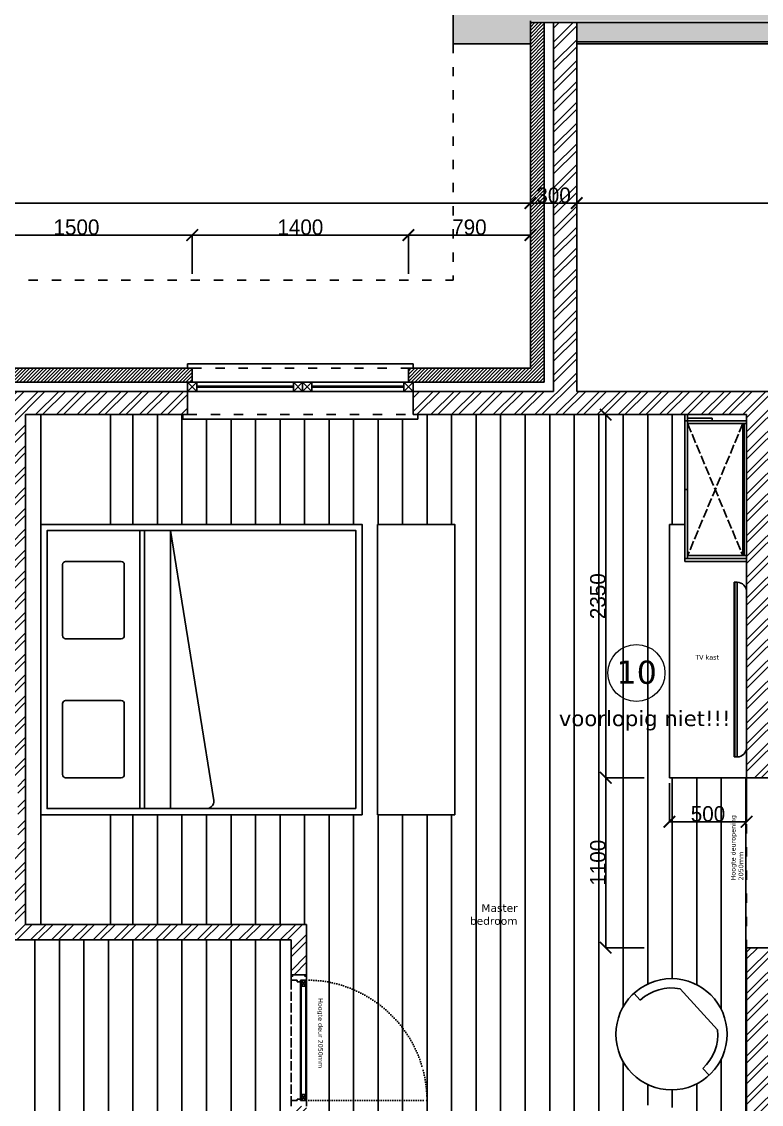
# Model space of a CAD drawing. Header units: millimetres. Extents: x -153917 to -31303, y -39726 to 31262.
# Drawn here: x -106925 to -102134, y -2829 to 4179 of the extents above; entities that cross this region are included whole.
import ezdxf

# ---------------------------------------------------------------- set-up
doc = ezdxf.new("R2010")
doc.units = ezdxf.units.MM
doc.header["$LTSCALE"] = 5
for name, pattern in [('ACAD_ISO02W100', [15, 12, -3]), ('ACAD_ISO03W100', [30, 12, -18]), ('ACAD_ISO07W100', [3, 0, -3])]:
    doc.linetypes.add(name, pattern=pattern)
for name, color, linetype in [('Bemating', 1, 'Continuous'), ('Deuren', 8, 'Continuous'), ('invulling muren', 252, 'Continuous'), ('Meubel', 8, 'Continuous'), ('Meubels', 8, 'Continuous'), ('muren', 7, 'Continuous'), ('ramen', 8, 'Continuous'), ('Tekst', 7, 'Continuous')]:
    doc.layers.add(name, color=color, linetype=linetype)
doc.layers.add('Nummering schrijnwerkerij', color=80, linetype='Continuous', lineweight=0)
doc.layers.add('verre', color=4, linetype='Continuous', lineweight=0)
doc.layers.add('parket', color=7, linetype='Continuous', true_color=0xe6d6b7)
doc.layers.add('TV', color=7, linetype='Continuous', true_color=0x4a7369)
doc.styles.add('Arial', font='txt.shx')
doc.styles.add('Geneva', font='')
doc.styles.get('Geneva').set_extended_font_data('Geneva')
doc.dimstyles.new('ISO-25', dxfattribs={"dimtxt": 100, "dimasz": 25, "dimexe": 1.25, "dimexo": 0.625, "dimtad": 1, "dimtxsty": 'Standard', "dimblk": 'ARCHTICK', "dimcen": 2.5, "dimse1": 1, "dimse2": 1, "dimadec": 0, "dimazin": 0, "dimtfac": 1, "dimtmove": 0, "dimatfit": 3, "dimfxl": 1, "dimarcsym": 0})
pattern_1 = [(45, (1e-10, -23136.5), (-67.35192, 67.35192), []), (45, (44.9, -23136.5), (-67.35192, 67.35192), [])]

# ---------------------------------------------------------------- blocks, each defined once
blk = doc.blocks.new('_ArchTick')
at = {"color": 0, "linetype": 'ByBlock', "const_width": 0.15}
blk.add_lwpolyline([(-0.5, -0.5), (0.5, 0.5)], dxfattribs=at)
blk = doc.blocks.new('*D383')
at = {"layer": 'Bemating', "color": 0, "lineweight": -2, "transparency": 16777216}
for p, q in [((-114929.6, -10738.3), (-114929.6, -10989.5)), ((-97729.6, -10738.3), (-97729.6, -10989.5)), ((-114929.6, -10988.3), (-97729.6, -10988.3))]:
    blk.add_line(p, q, dxfattribs=at)
at = {"layer": 'Defpoints', "color": 0, "transparency": 16777216}
for p in [(-114929.6, 501.3), (-97729.6, -2778.7), (-97729.6, -10988.3)]:
    blk.add_point(p, dxfattribs=at)
at = {"layer": 'Bemating', "color": 0, "lineweight": -2, "transparency": 16777216, "xscale": 75, "yscale": 75, "zscale": 75, "rotation": 180}
blk.add_blockref('_ArchTick', (-114929.6, -10988.3), dxfattribs=at)
at = {"layer": 'Bemating', "color": 0, "lineweight": -2, "transparency": 16777216, "xscale": 75, "yscale": 75, "zscale": 75}
blk.add_blockref('_ArchTick', (-97729.6, -10988.3), dxfattribs=at)
at = {"layer": 'Bemating', "color": 0, "transparency": 16777216, "insert": (-106329.6, -10937.6), "char_height": 100, "attachment_point": 5, "style": 'Geneva'}
blk.add_mtext('17200', dxfattribs=at)
blk = doc.blocks.new('*D388')
at = {"layer": 'Bemating', "color": 0, "lineweight": -2, "transparency": 16777216}
for p, q in [((-116032.7, 5135.3), (-116283.9, 5135.3)), ((-116282.7, 1935.3), (-116282.7, 5135.3)), ((-116032.7, 1935.3), (-116283.9, 1935.3))]:
    blk.add_line(p, q, dxfattribs=at)
at = {"layer": 'Defpoints', "color": 0, "transparency": 16777216}
for p in [(-116282.7, 5135.3), (-103629.6, 5135.3), (-114929.6, 1935.3)]:
    blk.add_point(p, dxfattribs=at)
at = {"layer": 'Bemating', "color": 0, "lineweight": -2, "transparency": 16777216, "xscale": 75, "yscale": 75, "zscale": 75}
for p, rotation in [((-116282.7, 5135.3), 90), ((-116282.7, 1935.3), 270)]:
    blk.add_blockref('_ArchTick', p, dxfattribs=dict(at, rotation=rotation))
at = {"layer": 'Bemating', "color": 0, "transparency": 16777216, "insert": (-116333.3, 3535.3), "char_height": 100, "attachment_point": 5, "rotation": 90, "style": 'Geneva'}
blk.add_mtext('3200', dxfattribs=at)
blk = doc.blocks.new('*D397')
at = {"layer": 'Bemating', "color": 0, "lineweight": -2, "transparency": 16777216}
for p, q in [((-114929.6, 2754.4), (-114929.6, 3005.7)), ((-114929.6, 3004.4), (-103629.6, 3004.4)), ((-103629.6, 2754.4), (-103629.6, 3005.7))]:
    blk.add_line(p, q, dxfattribs=at)
at = {"layer": 'Defpoints', "color": 0, "transparency": 16777216}
for p in [(-103629.6, 3004.4), (-114929.6, 1935.3), (-103629.6, 1935.3)]:
    blk.add_point(p, dxfattribs=at)
at = {"layer": 'Bemating', "color": 0, "lineweight": -2, "transparency": 16777216, "xscale": 75, "yscale": 75, "zscale": 75, "rotation": 180}
blk.add_blockref('_ArchTick', (-114929.6, 3004.4), dxfattribs=at)
at = {"layer": 'Bemating', "color": 0, "lineweight": -2, "transparency": 16777216, "xscale": 75, "yscale": 75, "zscale": 75}
blk.add_blockref('_ArchTick', (-103629.6, 3004.4), dxfattribs=at)
at = {"layer": 'Bemating', "color": 0, "transparency": 16777216, "insert": (-109279.6, 3055), "char_height": 100, "attachment_point": 5, "style": 'Geneva'}
blk.add_mtext('11300', dxfattribs=at)
blk = doc.blocks.new('*D414')
at = {"layer": 'Bemating', "color": 0, "lineweight": -2, "transparency": 16777216}
for p, q in [((-103629.6, 2754.4), (-103629.6, 3005.7)), ((-103629.6, 3004.4), (-103329.6, 3004.4)), ((-103329.6, 2754.4), (-103329.6, 3005.7))]:
    blk.add_line(p, q, dxfattribs=at)
at = {"layer": 'Defpoints', "color": 0, "transparency": 16777216}
for p in [(-103329.6, 3004.4), (-103629.6, 1935.3), (-103329.6, 1785.3)]:
    blk.add_point(p, dxfattribs=at)
at = {"layer": 'Bemating', "color": 0, "lineweight": -2, "transparency": 16777216, "xscale": 75, "yscale": 75, "zscale": 75, "rotation": 180}
blk.add_blockref('_ArchTick', (-103629.6, 3004.4), dxfattribs=at)
at = {"layer": 'Bemating', "color": 0, "lineweight": -2, "transparency": 16777216, "xscale": 75, "yscale": 75, "zscale": 75}
blk.add_blockref('_ArchTick', (-103329.6, 3004.4), dxfattribs=at)
at = {"layer": 'Bemating', "color": 0, "transparency": 16777216, "insert": (-103479.6, 3055), "char_height": 100, "attachment_point": 5, "style": 'Geneva'}
blk.add_mtext('300', dxfattribs=at)
blk = doc.blocks.new('*D415')
at = {"layer": 'Bemating', "color": 0, "lineweight": -2, "transparency": 16777216}
for p, q in [((-103329.6, 2754.4), (-103329.6, 3005.7)), ((-103329.6, 3004.4), (-98029.6, 3004.4)), ((-98029.6, 2754.4), (-98029.6, 3005.7))]:
    blk.add_line(p, q, dxfattribs=at)
at = {"layer": 'Defpoints', "color": 0, "transparency": 16777216}
for p in [(-98029.6, 3004.4), (-103329.6, 1785.3), (-98029.6, 1785.3)]:
    blk.add_point(p, dxfattribs=at)
at = {"layer": 'Bemating', "color": 0, "lineweight": -2, "transparency": 16777216, "xscale": 75, "yscale": 75, "zscale": 75, "rotation": 180}
blk.add_blockref('_ArchTick', (-103329.6, 3004.4), dxfattribs=at)
at = {"layer": 'Bemating', "color": 0, "lineweight": -2, "transparency": 16777216, "xscale": 75, "yscale": 75, "zscale": 75}
blk.add_blockref('_ArchTick', (-98029.6, 3004.4), dxfattribs=at)
at = {"layer": 'Bemating', "color": 0, "transparency": 16777216, "insert": (-100679.6, 3055), "char_height": 100, "attachment_point": 5, "style": 'Geneva'}
blk.add_mtext('5300', dxfattribs=at)
blk = doc.blocks.new('*D404')
at = {"layer": 'Bemating', "color": 0, "lineweight": -2, "transparency": 16777216}
for p, q in [((-107319.6, 2547.7), (-107319.6, 2799)), ((-107319.6, 2797.7), (-105819.6, 2797.7)), ((-105819.6, 2547.7), (-105819.6, 2799))]:
    blk.add_line(p, q, dxfattribs=at)
at = {"layer": 'Defpoints', "color": 0, "transparency": 16777216}
for p in [(-105819.6, 2797.7), (-107319.6, 1935.3), (-105819.6, 1935.3)]:
    blk.add_point(p, dxfattribs=at)
at = {"layer": 'Bemating', "color": 0, "lineweight": -2, "transparency": 16777216, "xscale": 75, "yscale": 75, "zscale": 75, "rotation": 180}
blk.add_blockref('_ArchTick', (-107319.6, 2797.7), dxfattribs=at)
at = {"layer": 'Bemating', "color": 0, "lineweight": -2, "transparency": 16777216, "xscale": 75, "yscale": 75, "zscale": 75}
blk.add_blockref('_ArchTick', (-105819.6, 2797.7), dxfattribs=at)
at = {"layer": 'Bemating', "color": 0, "transparency": 16777216, "insert": (-106569.6, 2848.3), "char_height": 100, "attachment_point": 5, "style": 'Geneva'}
blk.add_mtext('1500', dxfattribs=at)
blk = doc.blocks.new('*D405')
at = {"layer": 'Bemating', "color": 0, "lineweight": -2, "transparency": 16777216}
for p, q in [((-105819.6, 2547.7), (-105819.6, 2799)), ((-105819.6, 2797.7), (-104419.6, 2797.7)), ((-104419.6, 2547.7), (-104419.6, 2799))]:
    blk.add_line(p, q, dxfattribs=at)
at = {"layer": 'Defpoints', "color": 0, "transparency": 16777216}
for p in [(-104419.6, 2797.7), (-105819.6, 1935.3), (-104419.6, 1935.3)]:
    blk.add_point(p, dxfattribs=at)
at = {"layer": 'Bemating', "color": 0, "lineweight": -2, "transparency": 16777216, "xscale": 75, "yscale": 75, "zscale": 75, "rotation": 180}
blk.add_blockref('_ArchTick', (-105819.6, 2797.7), dxfattribs=at)
at = {"layer": 'Bemating', "color": 0, "lineweight": -2, "transparency": 16777216, "xscale": 75, "yscale": 75, "zscale": 75}
blk.add_blockref('_ArchTick', (-104419.6, 2797.7), dxfattribs=at)
at = {"layer": 'Bemating', "color": 0, "transparency": 16777216, "insert": (-105119.6, 2848.3), "char_height": 100, "attachment_point": 5, "style": 'Geneva'}
blk.add_mtext('1400', dxfattribs=at)
blk = doc.blocks.new('*D406')
at = {"layer": 'Bemating', "color": 0, "lineweight": -2, "transparency": 16777216}
for p, q in [((-104419.6, 2547.7), (-104419.6, 2799)), ((-104419.6, 2797.7), (-103629.6, 2797.7)), ((-103629.6, 2547.7), (-103629.6, 2799))]:
    blk.add_line(p, q, dxfattribs=at)
at = {"layer": 'Defpoints', "color": 0, "transparency": 16777216}
for p in [(-103629.6, 2797.7), (-104419.6, 1935.3), (-103629.6, 1935.3)]:
    blk.add_point(p, dxfattribs=at)
at = {"layer": 'Bemating', "color": 0, "lineweight": -2, "transparency": 16777216, "xscale": 75, "yscale": 75, "zscale": 75, "rotation": 180}
blk.add_blockref('_ArchTick', (-104419.6, 2797.7), dxfattribs=at)
at = {"layer": 'Bemating', "color": 0, "lineweight": -2, "transparency": 16777216, "xscale": 75, "yscale": 75, "zscale": 75}
blk.add_blockref('_ArchTick', (-103629.6, 2797.7), dxfattribs=at)
at = {"layer": 'Bemating', "color": 0, "transparency": 16777216, "insert": (-104024.6, 2848.3), "char_height": 100, "attachment_point": 5, "style": 'Geneva'}
blk.add_mtext('790', dxfattribs=at)
blk = doc.blocks.new('armzetel')
at = {"layer": 'Meubels'}
for p, q in [((125.5, 272.5), (104.5, 227.1)), ((244.4, 52.6), (118.9, -219.9)), ((-104.5, -227.1), (-125.5, -272.5))]:
    blk.add_line(p, q, dxfattribs=at)
blk.add_circle((0, 0), 300, dxfattribs=at)
for start, end in [(12.15089, 65.28099), (245.28099, 298.41109)]:
    blk.add_arc((0, 0), 250, start, end, dxfattribs=at)
blk = doc.blocks.new('*D584')
at = {"layer": 'Bemating', "color": 0, "lineweight": -2, "transparency": 16777216}
for p, q in [((-102891.9, 1635.3), (-103143.1, 1635.3)), ((-103141.9, 1635.3), (-103141.9, -714.7)), ((-102891.9, -714.7), (-103143.1, -714.7))]:
    blk.add_line(p, q, dxfattribs=at)
at = {"layer": 'Defpoints', "color": 0, "transparency": 16777216}
for p in [(-102229.6, 1635.3), (-103141.9, -714.7), (-102229.6, -714.7)]:
    blk.add_point(p, dxfattribs=at)
at = {"layer": 'Bemating', "color": 0, "lineweight": -2, "transparency": 16777216, "xscale": 75, "yscale": 75, "zscale": 75}
for p, rotation in [((-103141.9, 1635.3), 90), ((-103141.9, -714.7), 270)]:
    blk.add_blockref('_ArchTick', p, dxfattribs=dict(at, rotation=rotation))
at = {"layer": 'Bemating', "color": 0, "transparency": 16777216, "insert": (-103192.5, 460.3), "char_height": 100, "attachment_point": 5, "rotation": 90, "style": 'Geneva'}
blk.add_mtext('2350', dxfattribs=at)
blk = doc.blocks.new('*D585')
at = {"layer": 'Bemating', "color": 0, "lineweight": -2, "transparency": 16777216}
for p, q in [((-102729.6, -749.8), (-102729.6, -1001.1)), ((-102229.6, -749.8), (-102229.6, -1001.1)), ((-102729.6, -999.8), (-102229.6, -999.8))]:
    blk.add_line(p, q, dxfattribs=at)
at = {"layer": 'Defpoints', "color": 0, "transparency": 16777216}
for p in [(-102729.6, -714.7), (-102229.6, -714.7), (-102229.6, -999.8)]:
    blk.add_point(p, dxfattribs=at)
at = {"layer": 'Bemating', "color": 0, "lineweight": -2, "transparency": 16777216, "xscale": 75, "yscale": 75, "zscale": 75, "rotation": 180}
blk.add_blockref('_ArchTick', (-102729.6, -999.8), dxfattribs=at)
at = {"layer": 'Bemating', "color": 0, "lineweight": -2, "transparency": 16777216, "xscale": 75, "yscale": 75, "zscale": 75}
blk.add_blockref('_ArchTick', (-102229.6, -999.8), dxfattribs=at)
at = {"layer": 'Bemating', "color": 0, "transparency": 16777216, "insert": (-102479.6, -949.2), "char_height": 100, "attachment_point": 5, "style": 'Geneva'}
blk.add_mtext('500', dxfattribs=at)
blk = doc.blocks.new('*D586')
at = {"layer": 'Bemating', "color": 0, "lineweight": -2, "transparency": 16777216}
for p, q in [((-102891.9, -714.7), (-103143.1, -714.7)), ((-103141.9, -714.7), (-103141.9, -1814.7)), ((-102891.9, -1814.7), (-103143.1, -1814.7))]:
    blk.add_line(p, q, dxfattribs=at)
at = {"layer": 'Defpoints', "color": 0, "transparency": 16777216}
for p in [(-102229.6, -714.7), (-103141.9, -1814.7), (-102229.6, -1814.7)]:
    blk.add_point(p, dxfattribs=at)
at = {"layer": 'Bemating', "color": 0, "lineweight": -2, "transparency": 16777216, "xscale": 75, "yscale": 75, "zscale": 75}
for p, rotation in [((-103141.9, -714.7), 90), ((-103141.9, -1814.7), 270)]:
    blk.add_blockref('_ArchTick', p, dxfattribs=dict(at, rotation=rotation))
at = {"layer": 'Bemating', "color": 0, "transparency": 16777216, "insert": (-103192.5, -1264.7), "char_height": 100, "attachment_point": 5, "rotation": 90, "style": 'Geneva'}
blk.add_mtext('1100', dxfattribs=at)

msp = doc.modelspace()

# ---------------------------------------------------------------- hatches: boundary and pattern name
at = {"layer": 'invulling muren', "transparency": 33554477}
h = msp.add_hatch(color=256, dxfattribs=at)
h.dxf.hatch_style = 1
h.paths.add_polyline_path([(-101779.643, 5635.315), (-104129.643, 5635.315), (-104129.643, 4035.315), (-103629.643, 4035.315), (-103629.643, 4185.315), (-103629.643, 5135.315), (-101279.643, 5135.315)])
h.paths.add_polyline_path([(-100679.643, 5635.315), (-101779.643, 5635.315), (-101279.643, 5135.315), (-100679.643, 5135.315)])
h.paths.add_polyline_path([(-99579.643, 5635.315), (-100679.643, 5635.315), (-100679.643, 5135.315), (-100079.643, 5135.315)])
h.paths.add_polyline_path([(-101279.643, 5135.315), (-103629.643, 5135.315), (-103629.643, 4185.315), (-103329.643, 4185.315), (-103329.643, 4835.315), (-100979.643, 4835.315)])
h.paths.add_polyline_path([(-98029.643, 4835.315), (-100379.643, 4835.315), (-100679.643, 4535.315), (-100979.643, 4835.315), (-103329.643, 4835.315), (-103329.643, 4185.315), (-98029.643, 4185.315)])
h.paths.add_polyline_path([(-100679.643, 5135.315), (-101279.643, 5135.315), (-100979.643, 4835.315), (-100679.643, 4835.315)])
h.paths.add_polyline_path([(-100079.643, 5135.315), (-100679.643, 5135.315), (-100679.643, 4835.315), (-100379.643, 4835.315)])
h.paths.add_polyline_path([(-97729.643, 5135.315), (-100079.643, 5135.315), (-100379.643, 4835.315), (-98029.643, 4835.315), (-98029.643, 4185.315), (-97729.643, 4185.315)])
h.paths.add_polyline_path([(-100379.643, 4835.315), (-100679.643, 4835.315), (-100679.643, 4535.315)], flags=17)
h.paths.add_polyline_path([(-100679.643, 4835.315), (-100979.643, 4835.315), (-100679.643, 4535.315)], flags=17)
h.paths.add_polyline_path([(-97229.643, 5635.315), (-99579.643, 5635.315), (-100079.643, 5135.315), (-97729.643, 5135.315), (-97729.643, 4185.315), (-97729.643, 4035.315), (-97229.643, 4035.315)])
at = {"layer": 'invulling muren'}
h = msp.add_hatch(dxfattribs=at)
h.set_pattern_fill('ANSI31', color=256, scale=5)
h.set_pattern_definition([(45, (1e-10, -23136.502), (-11.2253202, 11.2253202), [])])
h.paths.add_polyline_path([(-103539.643, 4172.815), (-103629.643, 4172.815), (-103629.643, 1935.315), (-104419.643, 1935.315), (-104419.643, 1845.315), (-104389.643, 1845.315), (-103539.643, 1845.315)])
h.paths.add_polyline_path([(-105819.643, 1845.315), (-105819.643, 1935.315), (-105849.643, 1935.315), (-107319.643, 1935.315), (-107319.643, 1845.315), (-107289.643, 1845.315)])
h.paths.add_polyline_path([(-108719.643, 1845.315), (-108719.643, 1935.315), (-108749.643, 1935.315), (-111529.643, 1935.315), (-111529.643, 1845.315)])
h.paths.add_polyline_path([(-114929.643, 1935.315), (-114929.643, 651.315), (-114929.643, 501.315), (-114929.643, -464.685), (-114839.643, -464.685), (-114839.643, -434.685), (-114839.643, 651.315), (-114839.643, 1845.315), (-112929.643, 1845.315), (-112929.643, 1935.315), (-112959.643, 1935.315)])
h.paths.add_polyline_path([(-114839.643, -1464.685), (-114929.643, -1464.685), (-114929.643, -3674.685), (-114839.643, -3674.685), (-114839.643, -3644.685)])
h.paths.add_polyline_path([(-114929.643, -7064.685), (-113829.643, -7064.685), (-113829.643, -6974.685), (-113859.643, -6974.685), (-114839.643, -6974.685), (-114839.643, -4674.685), (-114929.643, -4674.685)])
h.paths.add_polyline_path([(-112429.643, -6974.685), (-112429.643, -7064.685), (-112399.643, -7064.685), (-111729.643, -7064.685), (-111729.643, -6974.685)])
h.paths.add_polyline_path([(-108829.643, -7764.685), (-108739.643, -7764.685), (-108739.643, -7734.685), (-108739.643, -6974.685), (-110329.643, -6974.685), (-110329.643, -7064.685), (-108829.643, -7064.685)])
h.paths.add_polyline_path([(-108739.643, -9774.685), (-108739.643, -9164.685), (-108829.643, -9164.685), (-108829.643, -9194.685), (-108829.643, -9864.685), (-108029.643, -9864.685), (-108029.643, -9774.685), (-108059.643, -9774.685)])
h.paths.add_polyline_path([(-104529.643, -9864.685), (-104529.643, -9774.685), (-104559.643, -9774.685), (-106629.643, -9774.685), (-106629.643, -9864.685), (-106599.643, -9864.685)])
h.paths.add_polyline_path([(-101929.643, -9864.685), (-101929.643, -9164.685), (-102019.643, -9164.685), (-102019.643, -9194.685), (-102019.643, -9774.685), (-103129.643, -9774.685), (-103129.643, -9864.685)])
h.paths.add_polyline_path([(-101929.643, -6474.685), (-102019.643, -6474.685), (-102019.643, -7764.685), (-101929.643, -7764.685), (-101929.643, -7734.685)])
h.paths.add_polyline_path([(-97729.643, 4172.815), (-97819.643, 4172.815), (-97819.643, -764.685), (-97729.643, -764.685), (-97729.643, 651.315)])
h.paths.add_polyline_path([(-97819.643, -5602.185), (-97729.643, -5602.185), (-97729.643, -5464.685), (-97729.643, -2928.685), (-97729.643, -1764.685), (-97819.643, -1764.685), (-97819.643, -1794.685)])
h = msp.add_hatch(dxfattribs=at)
h.set_pattern_fill('ANSI32', color=256, scale=10)
h.set_pattern_definition(pattern_1)
h.paths.add_polyline_path([(-98029.643, 1785.315), (-103329.643, 1785.315), (-103329.643, 4172.815), (-103479.643, 4172.815), (-103479.643, 1785.315), (-104389.643, 1785.315), (-104389.643, 1635.315), (-104359.643, 1635.315), (-103329.643, 1635.315), (-102229.643, 1635.315), (-102229.643, -714.685), (-101929.643, -714.685), (-101929.643, 1635.315), (-98029.643, 1635.315), (-98029.643, 651.315), (-98029.643, -734.685), (-97879.643, -734.685), (-97879.643, 4172.815), (-98029.643, 4172.815)])
h.paths.add_polyline_path([(-102229.643, -4384.685), (-103159.643, -4384.685), (-103159.643, -4394.685), (-103159.643, -4484.685), (-102229.643, -4484.685), (-102229.643, -4673.685), (-102229.643, -4784.685), (-102229.643, -5676.685), (-102229.643, -7734.685), (-102079.643, -7734.685), (-102079.643, -6414.685), (-102019.643, -6414.685), (-101929.643, -6414.685), (-101929.643, -5676.685), (-101929.643, -2778.685), (-101929.643, -2624.685), (-98029.643, -2624.685), (-98029.643, -2928.685), (-98029.643, -5602.185), (-97879.643, -5602.185), (-97879.643, -1794.685), (-98029.643, -1794.685), (-98029.643, -1824.685), (-98029.643, -2524.685), (-101929.643, -2524.685), (-101929.643, -1814.685), (-102229.643, -1814.685)])
h.paths.add_polyline_path([(-108529.643, -9564.685), (-108529.643, -9194.685), (-108679.643, -9194.685), (-108679.643, -9714.685), (-108059.643, -9714.685), (-108059.643, -9564.685), (-108089.643, -9564.685)])
h.paths.add_polyline_path([(-105079.643, -9564.685), (-105079.643, -4484.685), (-104009.643, -4484.685), (-104009.643, -4474.685), (-104009.643, -4384.685), (-105079.643, -4384.685), (-105079.643, -2839.685), (-105089.643, -2839.685), (-105179.643, -2839.685), (-105179.643, -3064.685), (-105279.643, -3064.685), (-105279.643, -3074.685), (-105279.643, -3214.685), (-105229.643, -3214.685), (-105229.643, -9564.685), (-106599.643, -9564.685), (-106599.643, -9714.685), (-104559.643, -9714.685), (-104559.643, -9564.685), (-104589.643, -9564.685)])
h.paths.add_polyline_path([(-102229.643, -9564.685), (-103099.643, -9564.685), (-103099.643, -9714.685), (-102079.643, -9714.685), (-102079.643, -9194.685), (-102229.643, -9194.685), (-102229.643, -9224.685)])
h = msp.add_hatch(dxfattribs=at)
h.set_pattern_fill('HONEY', color=256, scale=10)
h.set_pattern_definition([(0, (1e-10, -23136.502), (47.625, 27.4963064), [31.75, -63.5]), (120, (1e-10, -23136.502), (-47.625, 27.4963066), [31.75, -63.5]), (60, (1e-10, -23136.502), (1e-07, 54.992613), [-63.5, 31.75])])
h.paths.add_polyline_path([(-98029.643, 4047.815), (-98029.643, 4172.815), (-103329.643, 4172.815), (-103329.643, 4047.815)])
h = msp.add_hatch(dxfattribs=at)
h.set_pattern_fill('ANSI32', color=256, scale=10)
h.set_pattern_definition(pattern_1)
h.paths.add_polyline_path([(-112959.643, 1785.315), (-114629.643, 1785.315), (-114779.643, 1785.315), (-114779.643, 651.315), (-114779.643, -434.685), (-114629.643, -434.685), (-114629.643, -404.685), (-114629.643, 651.315), (-114629.643, 1635.315), (-112959.643, 1635.315)])
h.paths.add_polyline_path([(-111229.643, -1764.685), (-111179.643, -1764.685), (-111179.643, -1754.685), (-111179.643, -1664.685), (-111329.643, -1664.685), (-111329.643, -2364.685), (-114629.643, -2364.685), (-114629.643, -1524.685), (-114629.643, -1494.685), (-114779.643, -1494.685), (-114779.643, -3644.685), (-114629.643, -3644.685), (-114629.643, -2464.685), (-111329.643, -2464.685), (-111329.643, -3064.685), (-111329.643, -3164.685), (-111179.643, -3164.685), (-111179.643, -3154.685), (-111179.643, -3064.685), (-111229.643, -3064.685), (-111229.643, -2464.685)])
h.paths.add_polyline_path([(-113859.643, -6764.685), (-113889.643, -6764.685), (-114629.643, -6764.685), (-114629.643, -5676.685), (-114629.643, -4704.685), (-114779.643, -4704.685), (-114779.643, -6914.685), (-113859.643, -6914.685)])
h.paths.add_polyline_path([(-111759.643, -6764.685), (-112399.643, -6764.685), (-112399.643, -6914.685), (-111759.643, -6914.685)])
h.paths.add_polyline_path([(-108529.643, -6764.685), (-108529.643, -5634.685), (-108679.643, -5634.685), (-108679.643, -5644.685), (-108679.643, -5734.685), (-108629.643, -5734.685), (-108629.643, -6764.685), (-109679.643, -6764.685), (-109679.643, -5734.685), (-109479.643, -5734.685), (-109479.643, -5724.685), (-109479.643, -5634.685), (-109679.643, -5634.685), (-109679.643, -3214.685), (-106779.643, -3214.685), (-106179.643, -3214.685), (-106179.643, -3204.685), (-106179.643, -3064.685), (-109829.643, -3064.685), (-110329.643, -3064.685), (-110329.643, -3074.685), (-110329.643, -3164.685), (-109829.643, -3164.685), (-109829.643, -6764.685), (-110299.643, -6764.685), (-110299.643, -6914.685), (-108679.643, -6914.685), (-108679.643, -7734.685), (-108529.643, -7734.685), (-108529.643, -7704.685)])
h.paths.add_polyline_path([(-106999.643, -714.685), (-106949.643, -714.685), (-106949.643, -1214.685), (-106999.643, -1214.685), (-106999.643, -1664.685), (-107049.643, -1664.685), (-107049.643, -1674.685), (-107049.643, -1764.685), (-105179.643, -1764.685), (-105179.643, -1989.685), (-105169.643, -1989.685), (-105079.643, -1989.685), (-105079.643, -1664.685), (-106899.643, -1664.685), (-106899.643, 1635.315), (-105849.643, 1635.315), (-105849.643, 1785.315), (-107289.643, 1785.315), (-107289.643, 1635.315), (-107259.643, 1635.315), (-106999.643, 1635.315)])
at = {"layer": 'parket'}
h = msp.add_hatch(dxfattribs=at)
h.set_pattern_fill('LINE', color=256, scale=50, angle=90)
h.paths.add_polyline_path([(-102629.643, 1635.315), (-102729.643, 1635.315), (-103329.643, 1635.315), (-104359.643, 1635.315), (-104359.643, 1605.315), (-105879.643, 1605.315), (-105879.643, 1635.315), (-106349.643, 1635.315), (-106349.643, 925.315), (-104719.643, 925.315), (-104719.643, -954.685), (-106349.643, -954.685), (-106349.643, -1664.685), (-105079.643, -1664.685), (-105079.643, -1989.685), (-105079.643, -1999.685), (-105079.643, -2024.685, -0.41421356), (-104299.643, -2804.685), (-105079.643, -2804.685), (-105079.643, -2839.685), (-105079.643, -3064.685), (-103332.674, -3064.685, -0.44024961), (-103033.105, -2921.807, -0.59671455), (-102524.763, -3064.685), (-102229.643, -3064.685), (-102229.643, -1814.685), (-102229.643, -714.685), (-102729.643, -714.685), (-102729.643, 925.315), (-102629.643, 925.315)])
h.paths.add_polyline_path([(-104619.643, 925.315), (-104119.643, 925.315), (-104119.643, -954.685), (-104619.643, -954.685)], flags=0)
h.paths.add_polyline_path([(-102355.605, -2375.015, -1), (-103075.605, -2375.015, -1)], flags=0)
h.paths.add_polyline_path([(-103332.674, -3064.685), (-105079.643, -3064.685), (-105079.643, -3214.685), (-103326.092, -3214.685, -0.09630231), (-103342.48, -3130.387, -0.07421812)])
h.paths.add_polyline_path([(-102229.643, -3064.685), (-102524.763, -3064.685, -0.12708391), (-102529.567, -3214.685), (-102229.643, -3214.685)])
h.paths.add_polyline_path([(-102229.643, -3214.685), (-102529.567, -3214.685, -0.57521123), (-103033.105, -3338.968, -0.41432246), (-103326.092, -3214.685), (-105079.643, -3214.685), (-105079.643, -3934.685), (-104727.089, -3934.685, -2.19747734), (-104425.492, -3934.685), (-104209.643, -3934.685, -0.41421356), (-104009.643, -4134.685), (-104009.643, -4384.685), (-103999.643, -4384.685), (-103974.643, -4384.685), (-103194.643, -4384.685), (-103159.643, -4384.685), (-102229.643, -4384.685)])
h.paths.add_polyline_path([(-102355.605, -3885.76, -1), (-103075.605, -3885.76, -1)], flags=16)
h.paths.add_polyline_path([(-104119.643, 925.315), (-104119.643, -954.685), (-104619.643, -954.685), (-104619.643, 925.315)], flags=16)
h.paths.add_polyline_path([(-102355.605, -2375.015, -1), (-103075.605, -2375.015, -1)], flags=16)
h.paths.add_polyline_path([(-105079.643, -2024.685), (-105079.643, -2804.685), (-104299.643, -2804.685, 0.41421356)], flags=17)
h.paths.add_polyline_path([(-103194.643, -4384.685), (-103974.643, -4384.685), (-103974.643, -4424.685), (-103964.643, -4424.685), (-103964.643, -4444.685), (-103204.643, -4444.685), (-103204.643, -4424.685), (-103194.643, -4424.685)])
h.paths.add_polyline_path([(-101919.643, -714.685), (-101919.643, -604.685), (-101879.643, -604.685), (-101879.643, -714.685), (-101879.643, -1814.685), (-101879.643, -1924.685), (-101829.643, -1924.685), (-101829.643, -714.685), (-101869.643, -714.685), (-101869.643, 385.315), (-101869.643, 585.315), (-101929.643, 585.315), (-101929.643, -714.685), (-102229.643, -714.685), (-102229.643, -1814.685), (-101929.643, -1814.685), (-101929.643, -1924.685), (-101919.643, -1924.685), (-101919.643, -1814.685)])
h.paths.add_polyline_path([(-98059.643, -734.685), (-98059.643, -714.685), (-98629.643, -714.685), (-98629.643, 1035.315), (-101269.643, 1035.315), (-101269.643, -714.685), (-101829.643, -714.685), (-101829.643, -1924.685), (-98029.643, -1924.685), (-98029.643, -1824.685), (-98059.643, -1824.685)])
h.paths.add_polyline_path([(-101744.418, -1115.574), (-101764.384, -1192.256), (-101784.351, -1115.574), (-101764.384, -1141.019)], flags=16)
h.paths.add_polyline_path([(-103339.314, -3592.76), (-103063.441, -3592.76), (-103063.441, -3484.18), (-103339.314, -3484.18)], flags=24)
h.paths.add_polyline_path([(-104025.967, -1695.607), (-103694.586, -1695.607), (-103694.586, -1501.444), (-104025.967, -1501.444)], flags=24)
h.paths.add_polyline_path([(-102233.163, -1390.743), (-102233.163, -954.997), (-102348.935, -954.997), (-102348.935, -1390.743)], flags=24)
h = msp.add_hatch(dxfattribs=at)
h.set_pattern_fill('LINE', color=256, scale=50, angle=90)
h.paths.add_polyline_path([(-109829.643, -1764.685), (-110329.643, -1764.685), (-110339.643, -1764.685), (-110364.643, -1764.685), (-111144.643, -1764.685), (-111179.643, -1764.685), (-111229.643, -1764.685), (-111229.643, -2464.685), (-111229.643, -3064.685), (-111179.643, -3064.685), (-111169.643, -3064.685), (-111144.643, -3064.685), (-110364.643, -3064.685), (-110329.643, -3064.685), (-109829.643, -3064.685)])
h.paths.add_polyline_path([(-109679.643, -1764.685), (-109829.643, -1764.685), (-109829.643, -3064.685), (-109679.643, -3064.685)])
h.paths.add_polyline_path([(-109144.643, -1764.685), (-109179.643, -1764.685), (-109679.643, -1764.685), (-109679.643, -3064.685), (-106179.643, -3064.685), (-106169.643, -3064.685), (-106144.643, -3064.685), (-106144.643, -3154.685), (-106134.643, -3154.685), (-106134.643, -3174.685), (-105324.643, -3174.685), (-105324.643, -3154.685), (-105314.643, -3154.685), (-105314.643, -3064.685), (-105279.643, -3064.685), (-105179.643, -3064.685), (-105179.643, -2839.685), (-105179.643, -2829.685), (-105179.643, -2804.685), (-105179.643, -2024.685), (-105179.643, -1989.685), (-105179.643, -1764.685), (-107049.643, -1764.685), (-107059.643, -1764.685), (-107084.643, -1764.685), (-107864.643, -1764.685), (-107899.643, -1764.685), (-108379.643, -1764.685), (-108389.643, -1764.685), (-108414.643, -1764.685, -0.41421356), (-109144.643, -2494.685)])
h.paths.add_polyline_path([(-108414.643, -1764.685), (-109144.643, -1764.685), (-109144.643, -2494.685, 0.41421356)], flags=17)
h.paths.add_polyline_path([(-105119.643, -2034.685), (-105139.643, -2034.685), (-105139.643, -2024.685), (-105179.643, -2024.685), (-105179.643, -2804.685), (-105139.643, -2804.685), (-105139.643, -2794.685), (-105119.643, -2794.685)])
h.paths.add_polyline_path([(-110374.643, -1704.685), (-111134.643, -1704.685), (-111134.643, -1724.685), (-111144.643, -1724.685), (-111144.643, -1764.685), (-110364.643, -1764.685), (-110364.643, -1724.685), (-110374.643, -1724.685)])
h.paths.add_polyline_path([(-110364.643, -3064.685), (-111144.643, -3064.685), (-111144.643, -3104.685), (-111134.643, -3104.685), (-111134.643, -3124.685), (-110374.643, -3124.685), (-110374.643, -3104.685), (-110364.643, -3104.685)])
at = {"layer": 'TV'}
msp.add_hatch(color=256, dxfattribs=at).paths.add_polyline_path([(-102304.643, 550.315), (-102309.643, 550.315), (-102309.643, -579.685), (-102304.643, -579.685)])

# ---------------------------------------------------------------- linework, layer by layer
at = {"layer": 'Deuren'}
for p, q in [((-105179.643, -1989.685), (-105079.643, -1989.685)), ((-105179.643, -1989.685), (-105179.643, -2024.685)), ((-105179.643, -2024.685), (-105139.643, -2024.685)), ((-105139.643, -2034.685), (-105139.643, -2024.685)), ((-105119.643, -2804.685), (-105119.643, -2024.685)), ((-105119.643, -2024.685), (-105079.643, -2024.685)), ((-105114.643, -2804.685), (-105114.643, -2024.685)), ((-105114.643, -2064.685), (-105084.643, -2024.685)), ((-105114.643, -2024.685), (-105084.643, -2064.685)), ((-105084.643, -2804.685), (-105084.643, -2024.685)), ((-105079.643, -2024.685), (-105079.643, -1989.685)), ((-105079.643, -2804.685), (-105079.643, -2024.685)), ((-105139.643, -2034.685), (-105119.643, -2034.685)), ((-105114.643, -2064.685), (-105084.643, -2064.685)), ((-105139.643, -2794.685), (-105119.643, -2794.685)), ((-105139.643, -2804.685), (-105139.643, -2794.685)), ((-105114.643, -2764.685), (-105084.643, -2764.685)), ((-105114.643, -2804.685), (-105084.643, -2764.685)), ((-105114.643, -2764.685), (-105084.643, -2804.685)), ((-105179.643, -2804.685), (-105139.643, -2804.685)), ((-105179.643, -2839.685), (-105179.643, -2804.685)), ((-105119.643, -2804.685), (-105079.643, -2804.685)), ((-105079.643, -2839.685), (-105079.643, -2804.685))]:
    msp.add_line(p, q, dxfattribs=at)
at = {"layer": 'Deuren', "linetype": 'ACAD_ISO02W100'}
msp.add_line((-105179.643, -2024.685), (-105179.643, -2804.685), dxfattribs=at)
at = {"layer": 'Deuren', "linetype": 'ACAD_ISO07W100'}
msp.add_line((-105079.643, -2804.685), (-104299.643, -2804.685), dxfattribs=at)
at = {"layer": 'Deuren'}
for points in [[(-105179.643, -1989.685), (-105179.643, -1999.685), (-105169.643, -1999.685), (-105169.643, -1989.685)], [(-105079.643, -1989.685), (-105079.643, -1999.685), (-105089.643, -1999.685), (-105089.643, -1989.685)]]:
    msp.add_lwpolyline(points, close=True, dxfattribs=at)
at = {"layer": 'Deuren', "linetype": 'ACAD_ISO07W100'}
msp.add_arc((-105079.643, -2804.685), 780, 0, 90, dxfattribs=at)
at = {"layer": 'Meubel', "linetype": 'ACAD_ISO03W100'}
for p in [(-104129.643, 4035.315), (-115429.643, 2505.315)]:
    msp.add_line(p, (-104129.643, 2505.315), dxfattribs=at)
at = {"layer": 'Meubel'}
for p, q in [((-106799.643, 1635.315), (-106799.643, -1664.685)), ((-106349.643, 1635.315), (-106349.643, 925.315)), ((-102229.643, 1635.315), (-102729.643, 1635.315)), ((-102229.643, 1635.315), (-102629.643, 1635.315)), ((-102629.643, 1635.315), (-102629.643, 685.315)), ((-102629.643, 1635.315), (-102629.643, 1595.315)), ((-102629.643, 1635.315), (-102628.643, 1635.315)), ((-102629.643, 1635.315), (-102611.643, 1635.315)), ((-102611.643, 1635.315), (-102611.643, 705.315)), ((-102451.643, 1613.315), (-102611.643, 1613.315)), ((-102451.643, 1595.315), (-102451.643, 1613.315)), ((-106899.643, 1544.315), (-106899.643, -1573.685)), ((-106799.643, 1544.315), (-106799.643, -1573.685)), ((-102629.643, 1595.315), (-102229.643, 1595.315)), ((-102611.643, 1595.315), (-102451.643, 1595.315)), ((-102611.643, 1577.315), (-102229.643, 1577.315)), ((-102229.643, 1577.315), (-102253.643, 1577.315)), ((-102253.643, 1577.315), (-102253.643, 723.315)), ((-102245.643, 1577.315), (-102245.643, 723.315)), ((-102611.643, 1150.315), (-102629.643, 1150.315)), ((-102729.643, 925.315), (-102729.643, -714.685)), ((-102729.643, 925.315), (-102629.643, 925.315)), ((-102629.643, 705.315), (-102229.643, 705.315)), ((-102611.643, 723.315), (-102229.643, 723.315)), ((-102629.643, 685.315), (-102229.643, 685.315)), ((-102309.643, -579.685), (-102309.643, 550.315)), ((-102309.643, 550.315), (-102289.643, 550.315)), ((-102309.643, 550.315), (-102289.643, 550.315)), ((-102304.643, -579.685), (-102304.643, 550.315)), ((-102289.643, -579.685), (-102289.643, 550.315)), ((-102229.643, 490.315), (-102229.643, -519.685)), ((-102309.643, -579.685), (-102289.643, -579.685)), ((-102729.643, -714.685), (-102229.643, -714.685)), ((-106349.643, -954.685), (-106349.643, -1664.685))]:
    msp.add_line(p, q, dxfattribs=at)
at = {"layer": 'Meubel', "linetype": 'ACAD_ISO02W100'}
for p, q in [((-102611.643, 1577.315), (-102253.643, 723.315)), ((-102253.643, 1577.315), (-102611.643, 723.315))]:
    msp.add_line(p, q, dxfattribs=at)
at = {"layer": 'Meubel'}
for points in [[(-104719.643, -954.685), (-106799.643, -954.685), (-106799.643, 925.315), (-104719.643, 925.315)], [(-104619.643, 925.315), (-104119.643, 925.315), (-104119.643, -954.685), (-104619.643, -954.685)], [(-104759.643, -914.685), (-106759.643, -914.685), (-106759.643, 885.315), (-104759.643, 885.315)]]:
    msp.add_lwpolyline(points, close=True, dxfattribs=at)
for centre, start, end in [((-102289.643, 490.315), 0, 90), ((-102289.643, -519.685), 270, 0)]:
    msp.add_arc(centre, 60, start, end, dxfattribs=at)
at = {"layer": 'Meubels'}
for p, q in [((-106759.643, 885.315), (-104759.643, 885.315)), ((-106759.643, -14.685), (-106759.643, 885.315)), ((-106159.643, -14.685), (-106159.643, 885.315)), ((-106129.643, -14.685), (-106129.643, 885.315)), ((-105959.643, -14.685), (-105959.643, 885.315)), ((-105959.643, 885.315), (-105681.58, -848.873)), ((-106759.643, -914.685), (-106759.643, -14.685)), ((-106159.643, -914.685), (-106159.643, -14.685)), ((-106129.643, -914.685), (-106129.643, -14.685)), ((-105959.643, -914.685), (-105959.643, -14.685)), ((-104759.643, -914.685), (-106759.643, -914.685))]:
    msp.add_line(p, q, dxfattribs=at)
for points in [[(-106279.643, 685.315), (-106639.643, 685.315, 0.41421356), (-106659.643, 665.315), (-106659.643, 205.315, 0.41421356), (-106639.643, 185.315), (-106279.643, 185.315, 0.41421356), (-106259.643, 205.315), (-106259.643, 665.315, 0.41421356)], [(-106279.643, -214.685), (-106639.643, -214.685, 0.41421356), (-106659.643, -234.685), (-106659.643, -694.685, 0.41421356), (-106639.643, -714.685), (-106279.643, -714.685, 0.41421356), (-106259.643, -694.685), (-106259.643, -234.685, 0.41421356)]]:
    msp.add_lwpolyline(points, format="xyb", close=True, dxfattribs=at)
msp.add_arc((-105729.014, -864.685), 50, 270, 18.4349488, dxfattribs=at)
at = {"layer": 'muren'}
for p, q in [((-104129.643, 4035.315), (-104129.643, 5635.315)), ((-103629.643, 1935.315), (-103629.643, 4185.315)), ((-103629.643, 4172.815), (-97729.643, 4172.815)), ((-103539.643, 1845.315), (-103539.643, 4172.815)), ((-103479.643, 1785.315), (-103479.643, 4172.815)), ((-103329.643, 1785.315), (-103329.643, 4172.815)), ((-103629.643, 4035.315), (-104129.643, 4035.315)), ((-103329.643, 4047.815), (-98029.643, 4047.815)), ((-103329.643, 4035.315), (-98029.643, 4035.315)), ((-107319.643, 1935.315), (-105819.643, 1935.315)), ((-105849.643, 1935.315), (-105819.643, 1935.315)), ((-105819.643, 1935.315), (-105819.643, 1845.315)), ((-105819.643, 1935.315), (-105819.643, 1845.315)), ((-104419.643, 1935.315), (-103629.643, 1935.315)), ((-104419.643, 1935.315), (-104419.643, 1845.315)), ((-114839.643, 1845.315), (-103539.643, 1845.315)), ((-105819.643, 1845.315), (-105849.643, 1845.315)), ((-105849.643, 1845.315), (-105849.643, 1635.315)), ((-105134.643, 1845.315), (-105104.643, 1845.315)), ((-105074.643, 1845.315), (-105044.643, 1845.315)), ((-104419.643, 1845.315), (-104389.643, 1845.315)), ((-104389.643, 1845.315), (-104389.643, 1635.315)), ((-114629.643, 1785.315), (-103479.643, 1785.315)), ((-103329.643, 1785.315), (-98029.643, 1785.315)), ((-106899.643, 1635.315), (-105849.643, 1635.315)), ((-106899.643, 1635.315), (-106899.643, -1664.685)), ((-104389.643, 1635.315), (-103329.643, 1635.315)), ((-103329.643, 1635.315), (-102229.643, 1635.315)), ((-102229.643, -714.685), (-102229.643, 1635.315)), ((-101929.643, -714.685), (-102229.643, -714.685)), ((-105079.643, -1664.685), (-106899.643, -1664.685)), ((-105079.643, -1989.685), (-105079.643, -1664.685)), ((-105079.643, -1664.685), (-105079.643, -1989.685)), ((-105179.643, -1764.685), (-107049.643, -1764.685)), ((-105179.643, -1764.685), (-105179.643, -1989.685)), ((-102229.643, -1814.685), (-102229.643, -4384.685)), ((-101929.643, -1814.685), (-102229.643, -1814.685)), ((-102229.643, -1814.685), (-102229.643, -4384.685)), ((-105179.643, -1989.685), (-105079.643, -1989.685)), ((-105179.643, -1989.685), (-105079.643, -1989.685)), ((-102229.643, -2564.685), (-102229.643, -4384.685))]:
    msp.add_line(p, q, dxfattribs=at)
at = {"layer": 'muren', "linetype": 'ACAD_ISO03W100'}
for p, q in [((-105819.643, 1935.315), (-104419.643, 1935.315)), ((-105849.643, 1635.315), (-104389.643, 1635.315)), ((-102229.643, -714.685), (-102229.643, -1814.685))]:
    msp.add_line(p, q, dxfattribs=at)
at = {"layer": 'Nummering schrijnwerkerij'}
msp.add_circle((-102943.217, -36.723), 184.725, dxfattribs=at)
at = {"layer": 'ramen'}
for p, q in [((-104389.643, 1965.325), (-105849.643, 1965.325)), ((-105819.643, 1965.325), (-105849.643, 1965.325)), ((-105849.643, 1965.325), (-105849.643, 1935.315)), ((-104389.643, 1935.325), (-104389.643, 1965.325)), ((-104419.643, 1935.315), (-104389.643, 1935.325)), ((-105849.643, 1845.315), (-105849.643, 1785.315)), ((-105789.643, 1845.315), (-105849.643, 1785.315)), ((-105789.643, 1785.315), (-105849.643, 1845.315)), ((-104389.643, 1845.315), (-105819.643, 1845.315)), ((-105789.643, 1785.315), (-105789.643, 1845.315)), ((-105164.643, 1785.315), (-105164.643, 1845.315)), ((-105164.643, 1845.315), (-105104.643, 1785.315)), ((-105104.643, 1845.315), (-105164.643, 1785.315)), ((-105104.643, 1785.315), (-105104.643, 1845.315)), ((-105104.643, 1845.315), (-105044.643, 1785.315)), ((-105044.643, 1845.315), (-105104.643, 1785.315)), ((-105044.643, 1785.315), (-105044.643, 1845.315)), ((-104449.643, 1785.315), (-104449.643, 1845.315)), ((-104449.643, 1845.315), (-104389.643, 1785.315)), ((-104389.643, 1845.315), (-104449.643, 1785.315)), ((-105849.643, 1785.315), (-105789.643, 1785.315)), ((-105789.643, 1785.315), (-104419.643, 1785.315)), ((-105104.643, 1785.315), (-105164.643, 1785.315)), ((-105044.643, 1785.315), (-105104.643, 1785.315)), ((-104389.643, 1785.315), (-104449.643, 1785.315)), ((-105879.643, 1605.315), (-105879.643, 1635.315)), ((-105879.643, 1635.315), (-105849.643, 1635.315)), ((-104389.643, 1635.315), (-104359.643, 1635.315)), ((-104359.643, 1635.315), (-104359.643, 1605.315)), ((-104359.643, 1605.315), (-105879.643, 1605.315)), ((-105849.643, 1605.315), (-105879.643, 1605.315))]:
    msp.add_line(p, q, dxfattribs=at)
at = {"layer": 'verre'}
for p, q in [((-105164.643, 1820.315), (-105789.643, 1820.315)), ((-105164.643, 1815.315), (-105789.643, 1815.315)), ((-105164.643, 1810.315), (-105789.643, 1810.315)), ((-104449.643, 1820.315), (-105044.643, 1820.315)), ((-104449.643, 1815.315), (-105044.643, 1815.315)), ((-104449.643, 1810.315), (-105044.643, 1810.315))]:
    msp.add_line(p, q, dxfattribs=at)

# ---------------------------------------------------------------- block references
at = {"layer": 'Meubel', "xscale": -1.2, "yscale": 1.2, "zscale": 1.2, "rotation": 197.7647975414725}
msp.add_blockref('armzetel', (-102715.605, -2375.015), dxfattribs=at)

# ---------------------------------------------------------------- texts
at = {"layer": 'Nummering schrijnwerkerij', "insert": (-103072.253, 43.455), "char_height": 150, "attachment_point": 1}
msp.add_mtext_dynamic_manual_height_columns('{\\fVerdana|b0|i0|c0|p34;10}', width=315.86058, gutter_width=12.5, heights=[0], dxfattribs=at)
at = {"layer": 'Tekst', "insert": (-102561.647, 80.315), "char_height": 30, "attachment_point": 1}
msp.add_mtext_dynamic_manual_height_columns('{\\fVerdana|b0|i0|c0|p34;TV kast}', width=513.71165, gutter_width=12.5, heights=[0], dxfattribs=at)
at = {"layer": 'Tekst', "insert": (-103445.527, -280.607), "char_height": 100, "width": 2800, "attachment_point": 1, "style": 'Arial'}
msp.add_mtext('{\\fVerdana|b0|i0|c0|p34;\\C1;voorlopig niet!!!}', dxfattribs=at)
at = {"layer": 'Tekst', "char_height": 30, "attachment_point": 1}
for s, insert, rotation in [('{\\fVerdana|b0|i0|c0|p34;Hoogte deuropening 2050mm}', (-102331.301, -1379.213), 90), ('{\\fVerdana|b0|i0|c0|p34;Hoogte deur 2050mm}', (-104973.857, -2140.496), 270)]:
    msp.add_mtext_dynamic_manual_height_columns(s, width=513.71165, gutter_width=12.5, heights=[0], dxfattribs=dict(at, insert=insert, rotation=rotation))
at = {"layer": 'Tekst', "insert": (-103713.03, -1533.085), "char_height": 50, "width": 1582.58803, "attachment_point": 3}
msp.add_mtext('{\\fVerdana|b0|i0|c0|p34;Master \\Pbedroom}', dxfattribs=at)

# ---------------------------------------------------------------- dimensions: what is measured, and where the dimension line sits
at = {"layer": 'Bemating'}
for base, p1, p2, override, picture, middle in [((-116282.7, 5135.315), (-114929.643, 1935.315), (-103629.643, 5135.315), {"dimasz": 75, "dimtxsty": 'Geneva', "dimse1": 0, "dimse2": 0, "dimfxl": 250, "dimfxlon": 1}, '*D388', (-116333.325, 3535.315)), ((-103141.889, -714.685), (-102229.643, 1635.315), (-102229.643, -714.685), {"dimasz": 75, "dimtxsty": 'Geneva', "dimse1": 0, "dimse2": 0, "dimfxl": 250, "dimfxlon": 1}, '*D584', (-103192.514, 460.315)), ((-103141.889, -1814.685), (-102229.643, -714.685), (-102229.643, -1814.685), {"dimasz": 75, "dimtxsty": 'Geneva', "dimse1": 0, "dimse2": 0, "dimtmove": 1, "dimfxl": 250, "dimfxlon": 1}, '*D586', (-103192.514, -1264.685))]:
    dim = msp.add_linear_dim(base=base, p1=p1, p2=p2, angle=90, dimstyle='ISO-25', override=override, dxfattribs=at)
    dim.commit()
    dim.dimension.update_dxf_attribs({"geometry": picture, "text_midpoint": middle})
for base, p1, p2, override, picture, middle in [((-103629.643, 3004.401), (-114929.643, 1935.315), (-103629.643, 1935.315), {"dimasz": 75, "dimtxsty": 'Geneva', "dimse1": 0, "dimse2": 0, "dimfxl": 250, "dimfxlon": 1}, '*D397', (-109279.643, 3055.026)), ((-103329.643, 3004.401), (-103629.643, 1935.315), (-103329.643, 1785.315), {"dimasz": 75, "dimtxsty": 'Geneva', "dimse1": 0, "dimse2": 0, "dimtmove": 1, "dimfxl": 250, "dimfxlon": 1}, '*D414', (-103479.643, 3055.026)), ((-98029.643, 3004.401), (-103329.643, 1785.315), (-98029.643, 1785.315), {"dimasz": 75, "dimtxsty": 'Geneva', "dimse1": 0, "dimse2": 0, "dimtmove": 1, "dimfxl": 250, "dimfxlon": 1}, '*D415', (-100679.643, 3055.026)), ((-105819.643, 2797.71), (-107319.643, 1935.315), (-105819.643, 1935.315), {"dimasz": 75, "dimtxsty": 'Geneva', "dimse1": 0, "dimse2": 0, "dimtmove": 1, "dimfxl": 250, "dimfxlon": 1}, '*D404', (-106569.643, 2848.335)), ((-104419.643, 2797.71), (-105819.643, 1935.315), (-104419.643, 1935.315), {"dimasz": 75, "dimtxsty": 'Geneva', "dimse1": 0, "dimse2": 0, "dimtmove": 1, "dimfxl": 250, "dimfxlon": 1}, '*D405', (-105119.643, 2848.335)), ((-103629.643, 2797.71), (-104419.643, 1935.315), (-103629.643, 1935.315), {"dimasz": 75, "dimtxsty": 'Geneva', "dimse1": 0, "dimse2": 0, "dimtmove": 1, "dimfxl": 250, "dimfxlon": 1}, '*D406', (-104024.643, 2848.335)), ((-97729.643, -10988.264), (-114929.643, 501.315), (-97729.643, -2778.685), {"dimasz": 75, "dimtxsty": 'Geneva', "dimse1": 0, "dimse2": 0, "dimfxl": 250, "dimfxlon": 1}, '*D383', (-106329.643, -10937.639)), ((-102229.643, -999.84), (-102729.643, -714.685), (-102229.643, -714.685), {"dimasz": 75, "dimtxsty": 'Geneva', "dimse1": 0, "dimse2": 0, "dimfxl": 250, "dimfxlon": 1}, '*D585', (-102479.643, -949.215))]:
    dim = msp.add_linear_dim(base=base, p1=p1, p2=p2, dimstyle='ISO-25', override=override, dxfattribs=at)
    dim.commit()
    dim.dimension.update_dxf_attribs({"geometry": picture, "text_midpoint": middle})

doc.saveas('drawing.dxf')
